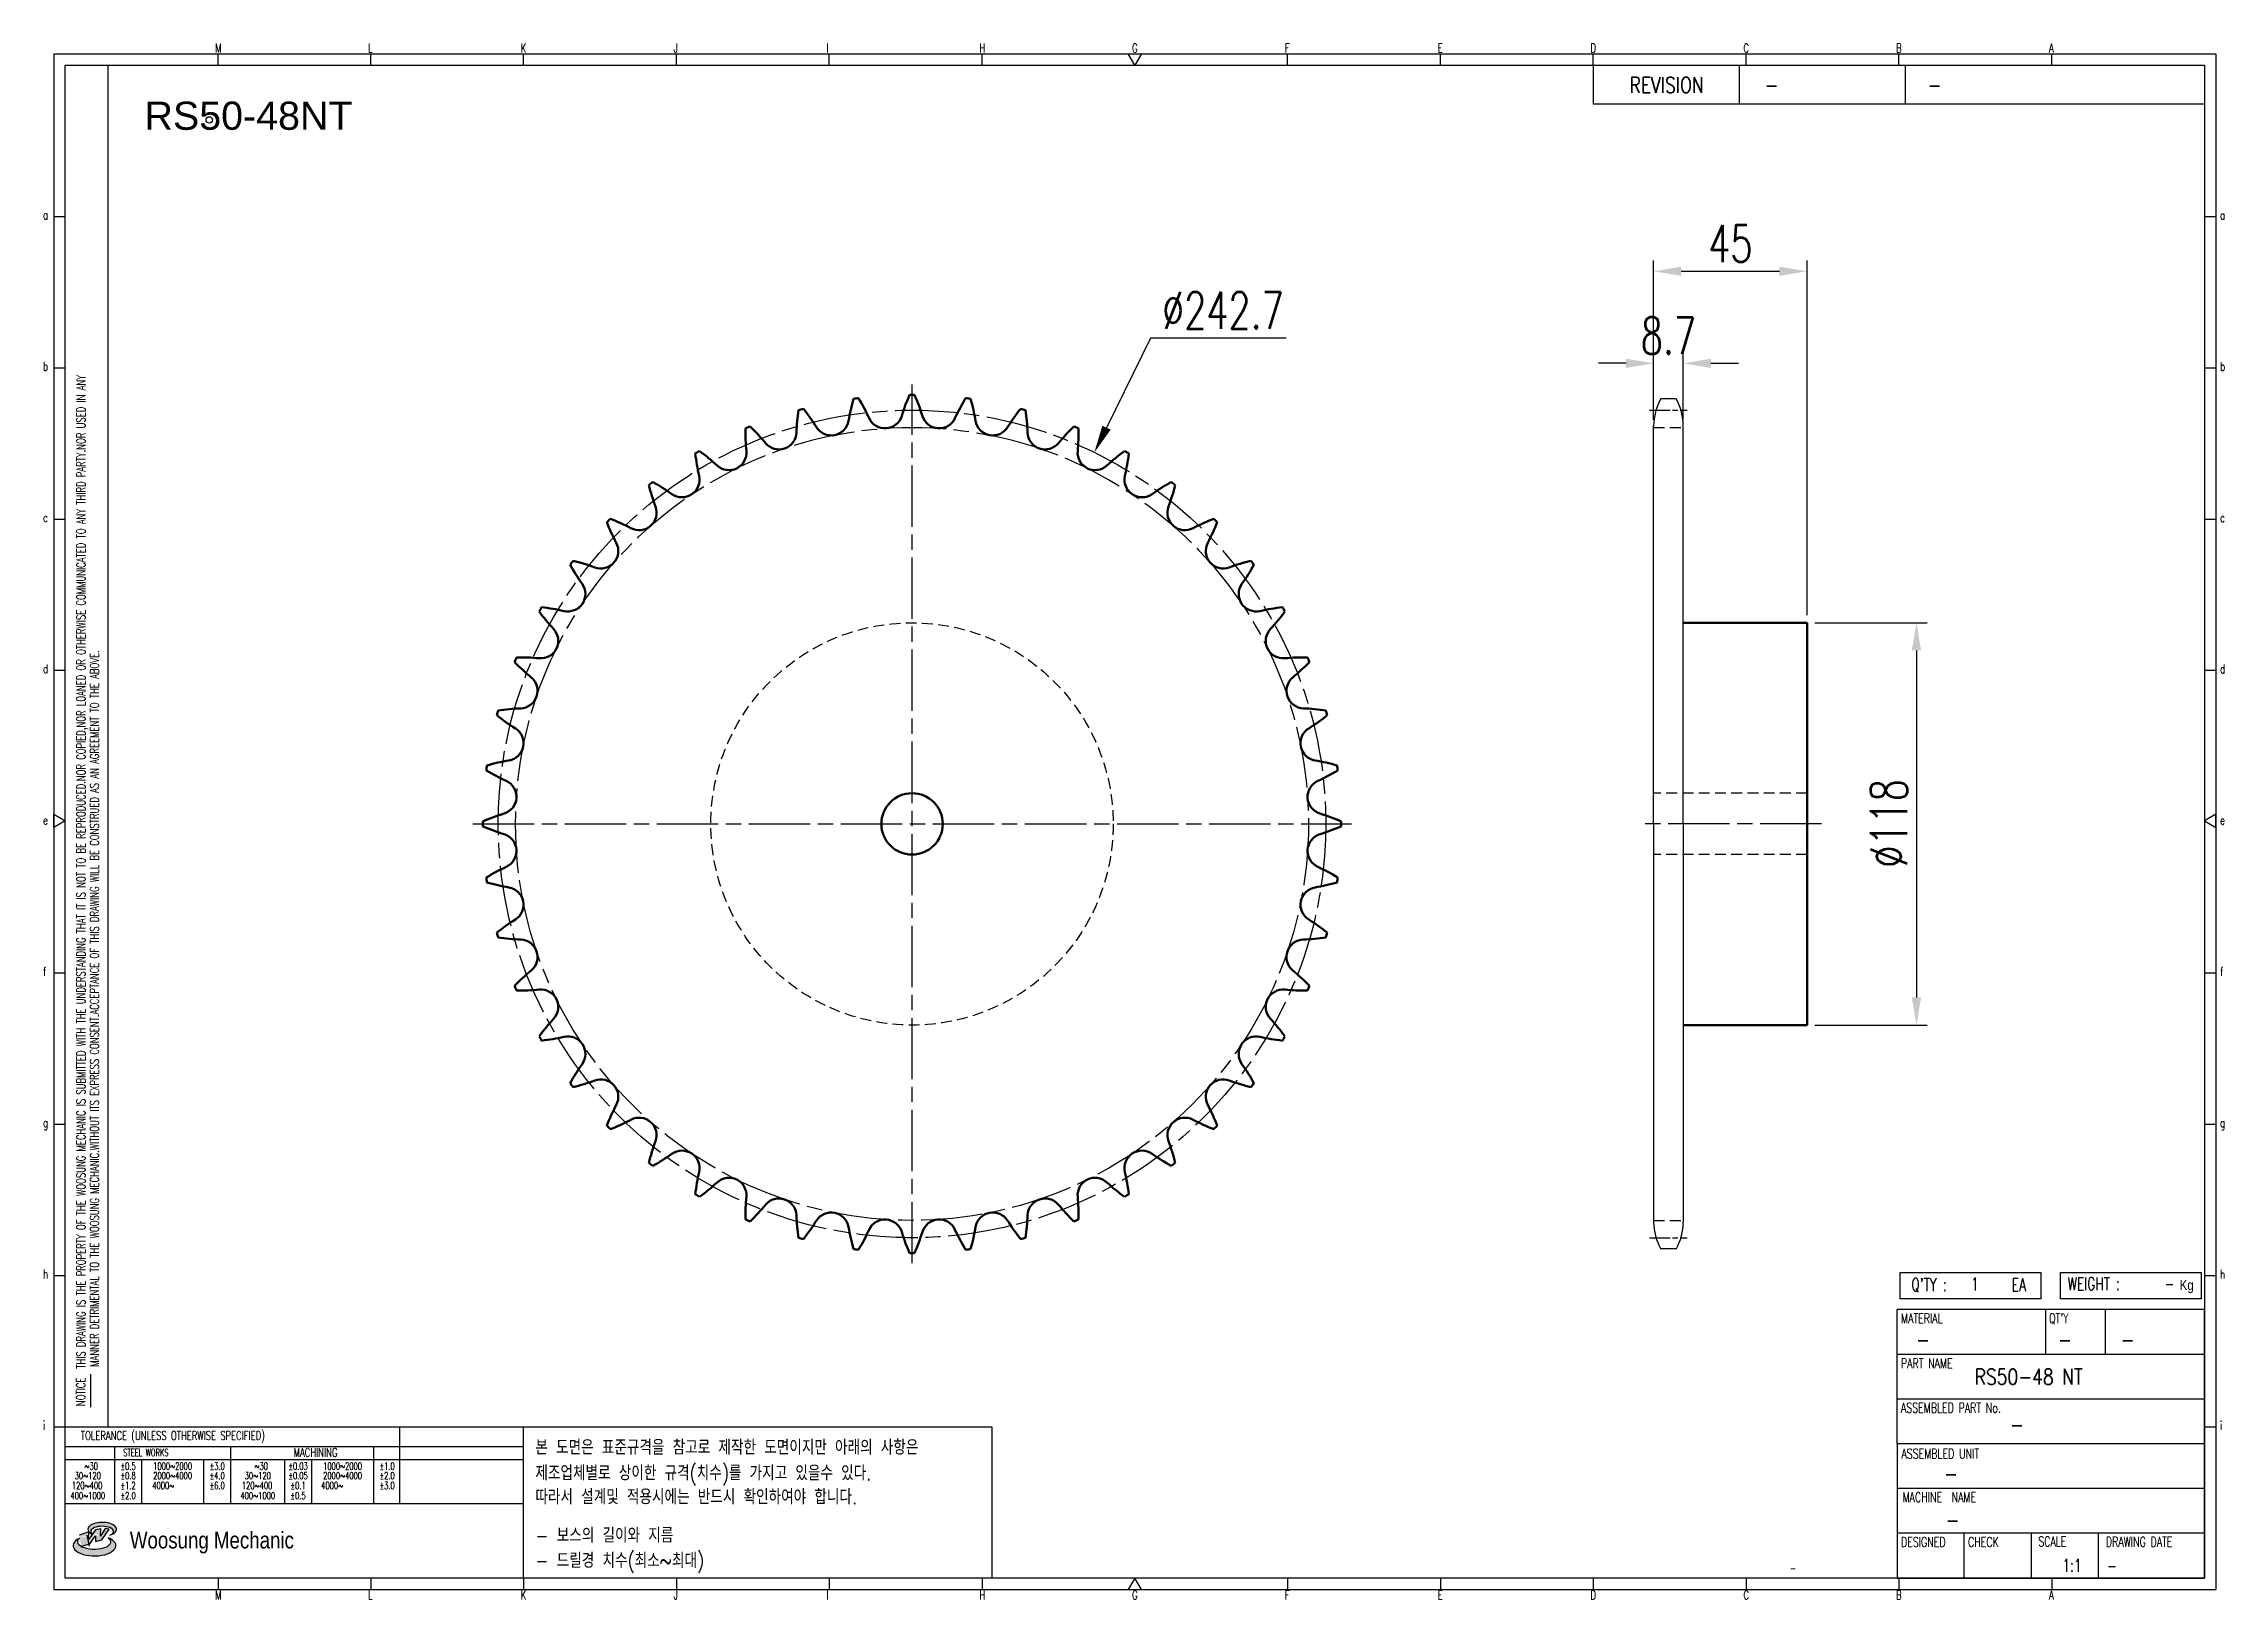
# Model space of a CAD drawing. Header units: millimetres. Extents: x 8306 to 8946, y 4749 to 5205.
import ezdxf
from ezdxf.enums import TextEntityAlignment as Align

# ---------------------------------------------------------------- set-up
doc = ezdxf.new("R2010")
doc.units = ezdxf.units.MM
for name, pattern in [('AM_ISO08W050', [18, 12, -1.5, 3, -1.5]), ('AM_ISO08W050x2', [9, 6, -0.75, 1.5, -0.75]), ('HIDDEN', [9.525, 6.35, -3.175])]:
    doc.linetypes.add(name, pattern=pattern)
for name, color, linetype, lineweight in [('22', 30, 'AM_ISO08W050', 25), ('23', 40, 'AM_ISO08W050', 25), ('AM_0N', 7, 'Continuous', 50), ('VIS', 7, 'Continuous', 50)]:
    doc.layers.add(name, color=color, linetype=linetype, lineweight=lineweight)
for name, color, linetype in [('HL', 2, 'HIDDEN'), ('S-DIM', 7, 'Continuous'), ('TITLE', 7, 'Continuous'), ('도면레이아웃', 7, 'Continuous')]:
    doc.layers.add(name, color=color, linetype=linetype)
doc.styles.add('HAN', font='ROMANS.shx', dxfattribs={"width": 0.7, "bigfont": 'whgtxt.shx'})
doc.styles.add('HKD_ST2', font='romans.shx', dxfattribs={"width": 0.7, "height": 4, "bigfont": '@extfont2.shx'})
doc.styles.add('HSG', font='SIMPLEX.shx', dxfattribs={"width": 0.7, "bigfont": 'HSG.shx'})
doc.styles.add('ROMANS', font='romans.shx', dxfattribs={"width": 0.7, "bigfont": 'whgtxt.shx'})
doc.styles.add('SLDTEXTSTYLE4', font='arial.ttf', dxfattribs={"width": 0.8})
doc.styles.get("Standard").update_dxf_attribs({"font": 'arial.ttf'})
doc.dimstyles.new('APP23', dxfattribs={"dimscale": 4.5, "dimtxt": 2.4, "dimasz": 1.8, "dimexe": 0.7, "dimexo": 0.5, "dimgap": 0.6, "dimtad": 1, "dimtoh": 1, "dimdec": 1, "dimrnd": 0.01, "dimzin": 9, "dimdsep": 46, "dimtxsty": 'HSG', "dimcen": 0, "dimclrd": 1, "dimclre": 1, "dimclrt": 256, "dimazin": 2, "dimtp": 1, "dimtm": 1, "dimtfac": 0.5, "dimtdec": 1, "dimtix": 1, "dimtofl": 0, "dimtmove": 0, "dimatfit": 3, "dimfxl": 0, "dimtvp": 1, "dimtolj": 2, "dimlwd": -1, "dimlwe": -1, "dimarcsym": 0})

# ---------------------------------------------------------------- blocks, each defined once
blk = doc.blocks.new('SUYWSHJH')
at = {"layer": '도면레이아웃'}
h = blk.add_hatch(color=10, dxfattribs=at)
h.paths.add_polyline_path([(1.544, 35.177), (1.554, 34.966), (1.779, 35.034), (2.054, 35.422), (1.908, 35.446), (1.728, 35.167), (1.741, 35.439), (1.547, 35.405), (1.292, 35.041), (1.295, 35.33), (0.943, 35.208), (1.03, 34.8), (1.336, 34.885)])
edge = h.paths.add_edge_path()
edge.add_ellipse((1.795, 35.421), major_axis=(-0.53, 0), ratio=0.487785, start_angle=122.36065, end_angle=403.39574)
edge.add_line((1.411, 35.244), (1.419, 35.261))
edge.add_ellipse((1.798, 35.344), major_axis=(-0.423, 0), ratio=0.444396, start_angle=131.58977, end_angle=386.19408, ccw=False)
edge = h.paths.add_edge_path()
edge.add_ellipse((1.512, 34.815), major_axis=(-0.793, 0), ratio=0.480113, start_angle=314.67633, end_angle=590.85213)
edge.add_ellipse((1.501, 34.958), major_axis=(-0.62, 0), ratio=0.43311, start_angle=331.7024, end_angle=574.42495, ccw=False)
for p, q in [((0, 90.118), (80.15, 90.118)), ((0, 90.118), (0, 33.191)), ((6.089, 89.693), (6.089, 90.118)), ((11.753, 89.693), (11.753, 90.118)), ((17.418, 89.693), (17.418, 90.118)), ((23.082, 89.693), (23.082, 90.118)), ((28.746, 89.693), (28.746, 90.118)), ((34.411, 89.693), (34.411, 90.118)), ((45.739, 89.693), (45.739, 90.118)), ((51.404, 89.693), (51.404, 90.118)), ((57.068, 89.693), (57.068, 90.118)), ((62.732, 89.693), (62.732, 90.118)), ((68.397, 89.693), (68.397, 90.118)), ((74.061, 89.693), (74.061, 90.118)), ((80.15, 90.118), (80.15, 33.191)), ((0, 84.085), (0.425, 84.085)), ((79.725, 84.085), (80.15, 84.085)), ((0, 78.478), (0.425, 78.478)), ((79.725, 78.478), (80.15, 78.478)), ((0, 72.87), (0.425, 72.87)), ((79.725, 72.87), (80.15, 72.87)), ((0, 67.262), (0.425, 67.262)), ((79.725, 67.262), (80.15, 67.262)), ((0, 56.047), (0.425, 56.047)), ((79.725, 56.047), (80.15, 56.047)), ((0, 50.439), (0.425, 50.439)), ((79.725, 50.439), (80.15, 50.439)), ((0, 44.832), (0.425, 44.832)), ((79.725, 44.832), (80.15, 44.832)), ((1.377, 39.947), (1.377, 41.174)), ((0, 39.224), (0.425, 39.224)), ((79.725, 39.224), (80.15, 39.224)), ((0, 33.191), (80.15, 33.191)), ((6.089, 33.616), (6.089, 33.191)), ((11.753, 33.616), (11.753, 33.191)), ((17.418, 33.616), (17.418, 33.191)), ((23.082, 33.616), (23.082, 33.191)), ((28.746, 33.616), (28.746, 33.191)), ((34.411, 33.616), (34.411, 33.191)), ((45.739, 33.616), (45.739, 33.191)), ((51.404, 33.616), (51.404, 33.191)), ((57.068, 33.616), (57.068, 33.191)), ((62.732, 33.616), (62.732, 33.191)), ((68.397, 33.616), (68.397, 33.191)), ((74.061, 33.616), (74.061, 33.191))]:
    blk.add_line(p, q)
at = {"color": 2}
for p, q in [((2.017, 39.224), (2.017, 89.693)), ((0.425, 39.224), (17.418, 39.224)), ((12.816, 39.224), (12.816, 36.382)), ((17.418, 33.616), (17.418, 39.224)), ((0.425, 38.487), (17.418, 38.487)), ((0.425, 38.012), (17.418, 38.012)), ((2.257, 38.487), (2.257, 36.382)), ((3.257, 38.012), (3.257, 36.382)), ((5.557, 38.012), (5.557, 36.382)), ((6.557, 38.5), (6.557, 36.382)), ((8.557, 38.012), (8.557, 36.382)), ((9.557, 38.026), (9.557, 36.382)), ((11.857, 38.487), (11.857, 36.382)), ((0.425, 36.382), (17.418, 36.382))]:
    blk.add_line(p, q, dxfattribs=at)
at = {"color": 6, "ltscale": 0.5}
for p, q in [((57.068, 89.693), (57.068, 88.246)), ((62.47, 89.693), (62.47, 88.246)), ((68.635, 89.693), (68.635, 88.246)), ((79.725, 88.246), (57.068, 88.246)), ((68.336, 38.59), (68.336, 43.563)), ((79.725, 43.563), (68.336, 43.563)), ((73.827, 43.563), (73.827, 41.905)), ((76.037, 43.563), (76.037, 41.905)), ((79.725, 38.59), (79.725, 43.563)), ((79.725, 41.905), (68.336, 41.905)), ((79.725, 40.248), (68.336, 40.248)), ((68.336, 38.59), (68.336, 33.616)), ((79.725, 38.59), (68.336, 38.59)), ((79.725, 33.616), (79.725, 38.59)), ((79.725, 36.932), (68.336, 36.932)), ((79.725, 35.274), (68.336, 35.274)), ((70.822, 33.616), (70.822, 35.274)), ((73.309, 33.616), (73.309, 35.274)), ((75.796, 33.616), (75.796, 35.274)), ((68.336, 33.616), (79.725, 33.616))]:
    blk.add_line(p, q, dxfattribs=at)
for points in [[(40.075, 89.693), (39.83, 90.118), (40.32, 90.118)], [(0.425, 89.693), (79.725, 89.693), (79.725, 33.616), (0.425, 33.616)], [(0.425, 61.679), (0, 61.433), (0, 61.924)], [(79.725, 61.679), (80.15, 61.433), (80.15, 61.924)], [(40.075, 33.616), (39.83, 33.191), (40.32, 33.191)]]:
    blk.add_lwpolyline(points, close=True)
at = {"layer": 'TITLE', "color": 20}
for p, q in [((68.449, 43.961), (68.449, 44.936)), ((68.449, 44.936), (73.654, 44.936)), ((73.654, 44.936), (73.654, 43.961)), ((74.39, 43.961), (74.39, 44.936)), ((74.39, 44.936), (79.595, 44.936)), ((79.595, 44.936), (79.595, 43.961)), ((73.654, 43.961), (68.449, 43.961)), ((79.595, 43.961), (74.39, 43.961))]:
    blk.add_line(p, q, dxfattribs=at)
at = {"layer": '도면레이아웃'}
for p, q in [((1.295, 35.33), (0.943, 35.208)), ((1.03, 34.8), (1.336, 34.885)), ((1.224, 35.208), (1.311, 34.8)), ((1.224, 35.208), (1.224, 35.208)), ((1.547, 35.405), (1.292, 35.041)), ((1.292, 35.041), (1.295, 35.33)), ((1.336, 34.885), (1.544, 35.177)), ((1.419, 35.261), (1.411, 35.244)), ((1.544, 35.177), (1.554, 34.966)), ((1.741, 35.439), (1.547, 35.405)), ((1.554, 34.966), (1.779, 35.034)), ((1.908, 35.446), (1.728, 35.167)), ((1.728, 35.167), (1.741, 35.439)), ((1.779, 35.034), (2.054, 35.422)), ((2.054, 35.422), (1.908, 35.446))]:
    blk.add_line(p, q, dxfattribs=at)
for centre, major_axis, ratio, start_param, end_param in [((1.795, 35.421), (-0.53, 0), 0.487785, 2.135596, 7.040584), ((1.512, 34.815), (-0.793, 0), 0.480113, 5.492138, 10.312315), ((1.501, 34.958), (-0.62, 0), 0.43311, 5.789299, 10.025607), ((1.798, 35.344), (-0.423, 0), 0.444396, 2.296675, 6.740358)]:
    blk.add_ellipse(centre, major_axis=major_axis, ratio=ratio, start_param=start_param, end_param=end_param, dxfattribs=at)
at = {"color": 4, "style": 'HKD_ST2', "width": 0.7}
for s, p in [('M', (5.988, 90.164)), ('L', (11.652, 90.164)), ('K', (17.316, 90.164)), ('J', (22.981, 90.164)), ('I', (28.645, 90.164)), ('H', (34.309, 90.164)), ('G', (39.974, 90.164)), ('F', (45.638, 90.164)), ('E', (51.302, 90.164)), ('D', (56.967, 90.164)), ('C', (62.631, 90.164)), ('B', (68.295, 90.164)), ('A', (73.96, 90.164)), ('a', (-0.395, 83.976)), ('a', (80.305, 83.97)), ('b', (-0.395, 78.368)), ('b', (80.305, 78.362)), ('c', (-0.395, 72.76)), ('c', (80.305, 72.754)), ('d', (-0.395, 67.153)), ('d', (80.305, 67.147)), ('e', (-0.395, 61.545)), ('e', (80.305, 61.539)), ('f', (-0.395, 55.937)), ('f', (80.305, 55.931)), ('g', (-0.395, 50.33)), ('g', (80.305, 50.324)), ('h', (-0.395, 44.722)), ('h', (80.305, 44.716)), ('i', (-0.395, 39.114)), ('i', (80.305, 39.108)), ('M', (5.988, 32.824)), ('L', (11.652, 32.824)), ('K', (17.316, 32.824)), ('J', (22.981, 32.824)), ('I', (28.645, 32.824)), ('H', (34.309, 32.824)), ('G', (39.974, 32.824)), ('F', (45.638, 32.824)), ('E', (51.302, 32.824)), ('D', (56.967, 32.824)), ('C', (62.631, 32.824)), ('B', (68.295, 32.824)), ('A', (73.96, 32.824))]:
    blk.add_text(s, height=0.326, dxfattribs=at).set_placement(p)
for s, height, style, width, p in [('REVISION', 0.5806, 'HAN', 0.8, (58.415, 88.664)), ('-', 0.581, 'HAN', 0.8, (63.426, 88.664)), ('-', 0.581, 'HAN', 0.8, (69.468, 88.664)), ("Q'TY : ", 0.4746, 'HKD_ST2', 0.7, (68.857, 44.253)), ('1', 0.475, 'HKD_ST2', 0.7, (71.071, 44.275)), ('EA', 0.4746, 'HKD_ST2', 0.7, (72.578, 44.253)), ('WEIGHT : ', 0.4746, 'HKD_ST2', 0.7, (74.65, 44.286)), ('-', 0.581, 'HAN', 0.8, (69.029, 42.157)), ('-', 0.581, 'HAN', 0.8, (74.289, 42.157)), ('-', 0.581, 'HAN', 0.8, (76.623, 42.157)), ('-', 0.581, 'HAN', 0.8, (72.515, 39.013)), ('-', 0.581, 'HAN', 0.8, (70.067, 37.189)), ('-', 0.581, 'HAN', 0.8, (70.126, 35.48)), ('1:1', 0.4746, 'HKD_ST2', 0.7, (74.458, 33.848)), ('-', 0.475, 'HKD_ST2', 0.7, (76.112, 33.837))]:
    blk.add_text(s, height=height, dxfattribs=dict(style=style, width=width)).set_placement(p)
at = {"color": 6, "style": 'HKD_ST2', "width": 0.7}
for s, p in [(' THIS DRAWING IS THE PROPERTY OF THE WOOSUNG MECHANIC IS SUBMITTED WITH THE UNDERSTANDING THAT IT IS NOT TO BE REPRODUCED.NOR COPIED,NOR LOANED OR OTHERWISE COMMUNICATED TO ANY THIRD PARTY.NOR USED IN ANY', (1.173, 41.217)), ('MANNER DETRIMENTAL TO THE WOOSUNG MECHANIC.WITHOUT ITS EXPRESS CONSENT.ACCEPTANCE OF THIS DRAWING WILL BE CONSTRUED AS AN AGREEMENT TO THE ABOVE.', (1.672, 41.447))]:
    blk.add_text(s, height=0.326266, rotation=90, dxfattribs=at).set_placement(p)
at = {"style": 'HKD_ST2', "width": 0.7}
blk.add_text('-', height=0.475, dxfattribs=at).set_placement((78.613, 44.286), align=Align.RIGHT)
at = {"color": 4, "style": 'HKD_ST2', "width": 0.7}
for s, height, p in [('MATERIAL', 0.3651, (68.474, 43.425)), ("QT'Y", 0.3651, (73.965, 43.425)), ('PART NAME', 0.3651, (68.474, 41.756)), ('ASSEMBLED PART No.', 0.36511, (68.474, 40.109)), ('ASSEMBLED UNIT', 0.36511, (68.49, 38.408)), ('MACHINE  NAME', 0.36511, (68.532, 36.794)), ('DESIGNED', 0.3651, (68.474, 35.136)), ('CHECK', 0.3651, (70.961, 35.136)), ('SCALE', 0.3651, (73.566, 35.153)), ('DRAWING DATE', 0.36511, (76.071, 35.141))]:
    blk.add_text(s, height=height, dxfattribs=at).set_placement(p, align=Align.TOP_LEFT)
at = {"style": 'HKD_ST2', "width": 0.7}
blk.add_text('NOTICE', height=0.3263, rotation=90, dxfattribs=at).set_placement((1.163, 39.988))
for s, height, style, width, p in [('TOLERANCE (UNLESS OTHERWISE SPECIFIED)', 0.32627, 'HKD_ST2', 0.7, (4.417, 38.896)), ('-', 0.326, 'ROMANS', 0.65, (64.469, 33.975))]:
    blk.add_text(s, height=height, dxfattribs=dict(style=style, width=width)).set_placement(p, align=Align.MIDDLE_CENTER)
at = {"color": 4, "style": 'HKD_ST2', "width": 0.7}
for s, height, p in [('STEEL WORKS', 0.26101, (3.416, 38.268)), ('MACHINING', 0.3263, (9.707, 38.27)), ('%%P0.5', 0.261, (2.757, 37.762)), ('%%P0.8', 0.261, (2.757, 37.411)), ('%%P3.0', 0.261, (6.057, 37.762)), ('%%P4.0', 0.261, (6.057, 37.411)), ('%%P0.03', 0.261, (9.057, 37.762)), ('%%P0.05', 0.261, (9.057, 37.411)), ('%%P1.0', 0.261, (12.357, 37.762)), ('%%P2.0', 0.261, (12.357, 37.411)), ('%%P1.2', 0.261, (2.757, 37.045)), ('%%P2.0', 0.261, (2.757, 36.67)), ('%%P6.0', 0.261, (6.057, 37.045)), ('%%P0.1', 0.261, (9.057, 37.045)), ('%%P0.5', 0.261, (9.057, 36.67)), ('%%P3.0', 0.261, (12.357, 37.045))]:
    blk.add_text(s, height=height, dxfattribs=at).set_placement(p, align=Align.MIDDLE)
for s, height, p in [('30%%126120', 0.261, (1.263, 37.411)), ('%%12630', 0.261, (1.389, 37.762)), ('2000%%1264000', 0.26101, (4.407, 37.411)), ('1000%%1262000', 0.26101, (4.407, 37.762)), ('30%%126120', 0.261, (7.563, 37.411)), ('%%12630', 0.261, (7.689, 37.762)), ('2000%%1264000', 0.26101, (10.707, 37.411)), ('1000%%1262000', 0.26101, (10.707, 37.762)), ('400%%1261000', 0.26101, (1.263, 36.67)), ('120%%126400', 0.26101, (1.237, 37.045)), ('4000%%126', 0.261, (4.061, 37.045)), ('400%%1261000', 0.26101, (7.563, 36.67)), ('120%%126400', 0.26101, (7.537, 37.045)), ('4000%%126', 0.261, (10.321, 37.045))]:
    blk.add_text(s, height=height, dxfattribs=at).set_placement(p, align=Align.MIDDLE_CENTER)
at = {"color": 1, "style": 'SLDTEXTSTYLE4', "width": 0.8}
blk.add_text('Woosung Mechanic', height=0.61957, dxfattribs=at).set_placement((2.822, 34.711))
at = {"layer": 'TITLE', "width": 0.8}
blk.add_text('Kg', height=0.3789, dxfattribs=at).set_placement((78.807, 44.286))
blk = doc.blocks.new('*D429')
at = {"layer": 'Defpoints', "color": 0, "transparency": 16777216}
for p in [(8787.41, 5111.39), (8778.71, 5092.57), (8787.41, 5092.57)]:
    blk.add_point(p, dxfattribs=at)
at = {"layer": 'S-DIM', "color": 1, "transparency": 16777216}
for p, q in [((8770.61, 5111.39), (8762.51, 5111.39)), ((8778.71, 5094.82), (8778.71, 5114.54)), ((8787.41, 5094.82), (8787.41, 5114.54)), ((8795.51, 5111.39), (8803.61, 5111.39))]:
    blk.add_line(p, q, dxfattribs=at)
for points in [[(8770.61, 5112.74), (8770.61, 5110.04), (8778.71, 5111.39)], [(8795.51, 5112.74), (8795.51, 5110.04), (8787.41, 5111.39)]]:
    blk.add_solid(points, dxfattribs=at)
at = {"layer": 'S-DIM', "transparency": 16777216, "insert": (8783.06, 5119.49), "char_height": 10.8, "attachment_point": 5, "style": 'HSG'}
blk.add_mtext('\\A2;8.7', dxfattribs=at)
blk = doc.blocks.new('*D430')
at = {"layer": 'Defpoints', "color": 0, "transparency": 16777216}
for p in [(8823.71, 5138.39), (8778.71, 5092.57), (8823.71, 5035.29)]:
    blk.add_point(p, dxfattribs=at)
at = {"layer": 'S-DIM', "color": 1, "transparency": 16777216}
for p, q in [((8778.71, 5094.82), (8778.71, 5141.54)), ((8786.81, 5138.39), (8815.61, 5138.39)), ((8823.71, 5037.54), (8823.71, 5141.54))]:
    blk.add_line(p, q, dxfattribs=at)
for points in [[(8786.81, 5139.74), (8786.81, 5137.04), (8778.71, 5138.39)], [(8815.61, 5139.74), (8815.61, 5137.04), (8823.71, 5138.39)]]:
    blk.add_solid(points, dxfattribs=at)
at = {"layer": 'S-DIM', "transparency": 16777216, "insert": (8801.21, 5146.49), "char_height": 10.8, "attachment_point": 5, "style": 'HSG'}
blk.add_mtext('\\A2;45', dxfattribs=at)
blk = doc.blocks.new('*D431')
at = {"layer": 'Defpoints', "color": 0, "transparency": 16777216}
for p in [(8823.71, 5035.29), (8823.71, 4917.29), (8855.79, 4917.29)]:
    blk.add_point(p, dxfattribs=at)
at = {"layer": 'S-DIM', "color": 1, "transparency": 16777216}
for p, q in [((8825.96, 5035.29), (8858.94, 5035.29)), ((8855.79, 5027.19), (8855.79, 4925.39)), ((8825.96, 4917.29), (8858.94, 4917.29))]:
    blk.add_line(p, q, dxfattribs=at)
for points in [[(8854.44, 5027.19), (8857.14, 5027.19), (8855.79, 5035.29)], [(8854.44, 4925.39), (8857.14, 4925.39), (8855.79, 4917.29)]]:
    blk.add_solid(points, dxfattribs=at)
at = {"layer": 'S-DIM', "transparency": 16777216, "insert": (8847.69, 4976.45), "char_height": 10.8, "attachment_point": 5, "rotation": 90, "style": 'HSG'}
blk.add_mtext('\\A2;%%c118', dxfattribs=at)
blk = doc.blocks.new('*D432')
at = {"layer": 'Defpoints', "color": 0, "transparency": 16777216}
for p in [(8614.66, 5085.24), (8507.72, 4867.34)]:
    blk.add_point(p, dxfattribs=at)
at = {"layer": 'S-DIM', "color": 1, "transparency": 16777216}
for p, q in [((8631.13, 5118.81), (8618.22, 5092.51)), ((8670.91, 5118.81), (8631.13, 5118.81))]:
    blk.add_line(p, q, dxfattribs=at)
blk.add_solid([(8617.01, 5093.11), (8619.44, 5091.92), (8614.66, 5085.24)], dxfattribs=at)
at = {"layer": 'S-DIM', "transparency": 16777216, "insert": (8652.37, 5126.91), "char_height": 10.8, "attachment_point": 5, "style": 'HSG'}
blk.add_mtext('\\A2;∅242.7', dxfattribs=at)

msp = doc.modelspace()

# ---------------------------------------------------------------- linework, layer by layer
for p, q in [((8785.28, 5100.96), (8780.84, 5100.96)), ((8778.71, 4976.29), (8778.71, 5093.03)), ((8787.41, 4976.29), (8787.41, 5093.03)), ((8778.71, 4976.29), (8778.71, 4859.55)), ((8787.41, 4976.29), (8787.41, 4859.55)), ((8785.28, 4851.62), (8780.84, 4851.62))]:
    msp.add_line(p, q)
at = {"color": 4}
msp.add_lwpolyline([(8447.26, 4799.5), (8584.63, 4799.5), (8584.63, 4755.12), (8447.26, 4755.12)], close=True, dxfattribs=at)
msp.add_circle((8355.06, 5182.76), 0.956)
for centre, start, end in [((8794.58, 5093.03), 150, 180), ((8771.54, 5093.03), 0, 30), ((8794.58, 4859.55), 180, 210), ((8771.54, 4859.55), 330, 0)]:
    msp.add_arc(centre, 15.87, start, end)
at = {"layer": '22', "linetype": 'AM_ISO08W050x2'}
for p, q in [((8777.53, 5097.65), (8788.59, 5097.65)), ((8777.53, 4854.93), (8788.59, 4854.93))]:
    msp.add_line(p, q, dxfattribs=at)
at = {"layer": '23', "color": 4, "linetype": 'AM_ISO08W050x2', "ltscale": 3}
for p, q in [((8561.19, 4847.43), (8561.19, 5105.16)), ((8432.32, 4976.29), (8690.05, 4976.29)), ((8827.93, 4976.29), (8775.68, 4976.29))]:
    msp.add_line(p, q, dxfattribs=at)
for radius in [121.36, 116.28]:
    msp.add_circle((8561.19, 4976.29), radius, dxfattribs=at)
at = {"layer": 'AM_0N'}
for centre, radius, start, end in [((8561.19, 4976.29), 125.87, 104.66538, 105.33462), ((8481.57, 5060.17), 60.96, 32.1875, 38.43005), ((8602.65, 5084.25), 60.96, 164.06995, 170.3125), ((8561.19, 4976.29), 125.87, 97.16538, 97.83462), ((8493.2, 5069.84), 60.96, 24.6875, 30.93005), ((8616.39, 5077.91), 60.96, 156.56995, 162.8125), ((8561.19, 4976.29), 125.87, 89.66538, 90.33462), ((8505.99, 5077.91), 60.96, 17.1875, 23.43005), ((8629.18, 5069.84), 60.96, 149.06995, 155.3125), ((8561.19, 4976.29), 125.87, 82.16538, 82.83462), ((8519.73, 5084.25), 60.96, 9.6875, 15.93005), ((8640.81, 5060.17), 60.96, 141.56995, 147.8125), ((8561.19, 4976.29), 125.87, 74.66538, 75.33462), ((8573.29, 5091.3), 60.96, 179.06995, 185.3125), ((8561.19, 4976.29), 125.87, 112.16538, 112.83462), ((8471.3, 5049.05), 60.96, 39.6875, 45.93005), ((8588.2, 5088.74), 60.96, 171.56995, 177.8125), ((8537.5, 5095.37), 5.13, 212.1875, 350.3125), ((8553.25, 5097.44), 5.13, 204.6875, 342.8125), ((8569.13, 5097.44), 5.13, 197.1875, 335.3125), ((8584.87, 5095.37), 5.13, 189.6875, 327.8125), ((8534.17, 5088.74), 60.96, 2.1875, 8.43005), ((8651.07, 5049.05), 60.96, 134.06995, 140.3125), ((8561.19, 4976.29), 125.87, 67.16538, 67.83462), ((8549.08, 5091.3), 60.96, 354.6875, 0.93005), ((8561.19, 4976.29), 125.87, 119.66538, 120.33462), ((8462.57, 5036.7), 60.96, 47.1875, 53.43005), ((8507.49, 5085.18), 5.13, 227.1875, 5.3125), ((8522.16, 5091.26), 5.13, 219.6875, 357.8125), ((8600.21, 5091.26), 5.13, 182.1875, 320.3125), ((8614.89, 5085.18), 5.13, 174.6875, 312.8125), ((8659.8, 5036.7), 60.96, 126.56995, 132.8125), ((8561.19, 4976.29), 125.87, 59.66538, 60.33462), ((8558.18, 5091.9), 60.96, 186.56995, 192.8125), ((8564.2, 5091.9), 60.96, 347.1875, 353.43005), ((8561.19, 4976.29), 125.87, 127.16538, 127.83462), ((8543.11, 5090.52), 60.96, 194.06995, 200.3125), ((8455.53, 5023.31), 60.96, 54.6875, 60.93005), ((8493.73, 5077.24), 5.13, 234.6875, 12.8125), ((8628.64, 5077.24), 5.13, 167.1875, 305.3125), ((8666.84, 5023.31), 60.96, 119.06995, 125.3125), ((8579.26, 5090.52), 60.96, 339.6875, 345.93005), ((8561.19, 4976.29), 125.87, 52.16538, 52.83462), ((8481.13, 5067.57), 5.13, 242.1875, 20.3125), ((8641.24, 5067.57), 5.13, 159.6875, 297.8125), ((8561.19, 4976.29), 125.87, 134.66538, 135.33462), ((8528.36, 5087.18), 60.96, 201.56995, 207.8125), ((8450.3, 5009.12), 60.96, 62.1875, 68.43005), ((8672.08, 5009.12), 60.96, 111.56995, 117.8125), ((8594.01, 5087.18), 60.96, 332.1875, 338.43005), ((8561.19, 4976.29), 125.87, 44.66538, 45.33462), ((8561.19, 4976.29), 125.87, 142.16538, 142.83462), ((8446.96, 4994.36), 60.96, 69.6875, 75.93005), ((8469.9, 5056.34), 5.13, 249.6875, 27.8125), ((8652.47, 5056.34), 5.13, 152.1875, 290.3125), ((8675.41, 4994.36), 60.96, 104.06995, 110.3125), ((8561.19, 4976.29), 125.87, 37.16538, 37.83462), ((8514.17, 5081.95), 60.96, 209.06995, 215.3125), ((8608.21, 5081.95), 60.96, 324.6875, 330.93005), ((8460.24, 5043.74), 5.13, 257.1875, 35.3125), ((8662.14, 5043.74), 5.13, 144.6875, 282.8125), ((8561.19, 4976.29), 125.87, 149.66538, 150.33462), ((8500.78, 5074.91), 60.96, 216.56995, 222.8125), ((8445.58, 4979.3), 60.96, 77.1875, 83.43005), ((8676.79, 4979.3), 60.96, 96.56995, 102.8125), ((8621.6, 5074.91), 60.96, 317.1875, 323.43005), ((8561.19, 4976.29), 125.87, 29.66538, 30.33462), ((8452.29, 5029.99), 5.13, 264.6875, 42.8125), ((8670.08, 5029.99), 5.13, 137.1875, 275.3125), ((8561.19, 4976.29), 125.87, 157.16538, 157.83462), ((8488.42, 5066.18), 60.96, 224.06995, 230.3125), ((8446.18, 4964.18), 60.96, 84.6875, 90.93005), ((8676.2, 4964.18), 60.96, 89.06995, 95.3125), ((8633.95, 5066.18), 60.96, 309.6875, 315.93005), ((8561.19, 4976.29), 125.87, 22.16538, 22.83462), ((8446.22, 5015.32), 5.13, 272.1875, 50.3125), ((8676.16, 5015.32), 5.13, 129.6875, 267.8125), ((8561.19, 4976.29), 125.87, 164.66538, 165.33462), ((8448.74, 4949.27), 60.96, 92.1875, 98.43005), ((8673.63, 4949.27), 60.96, 81.56995, 87.8125), ((8561.19, 4976.29), 125.87, 14.66538, 15.33462), ((8477.31, 5055.91), 60.96, 231.56995, 237.8125), ((8442.11, 4999.98), 5.13, 279.6875, 57.8125), ((8680.27, 4999.98), 5.13, 122.1875, 260.3125), ((8645.06, 5055.91), 60.96, 302.1875, 308.43005), ((8561.19, 4976.29), 125.87, 172.16538, 172.83462), ((8467.64, 5044.28), 60.96, 239.06995, 245.3125), ((8453.23, 4934.83), 60.96, 99.6875, 105.93005), ((8669.15, 4934.83), 60.96, 74.06995, 80.3125), ((8654.74, 5044.28), 60.96, 294.6875, 300.93005), ((8561.19, 4976.29), 125.87, 7.16538, 7.83462), ((8440.03, 4984.23), 5.13, 287.1875, 65.3125), ((8682.34, 4984.23), 5.13, 114.6875, 252.8125), ((8459.56, 4921.09), 60.96, 107.1875, 113.43005), ((8561.19, 4976.29), 125.87, 179.66538, 180.33462), ((8662.81, 4921.09), 60.96, 66.56995, 72.8125), ((8561.19, 4976.29), 125.87, 359.66538, 0.33462), ((8459.56, 5031.49), 60.96, 246.56995, 252.8125), ((8440.03, 4968.35), 5.13, 294.6875, 72.8125), ((8682.34, 4968.35), 5.13, 107.1875, 245.3125), ((8662.81, 5031.49), 60.96, 287.1875, 293.43005), ((8467.64, 4908.3), 60.96, 114.6875, 120.93005), ((8654.74, 4908.3), 60.96, 59.06995, 65.3125), ((8561.19, 4976.29), 125.87, 187.16538, 187.83462), ((8453.23, 5017.75), 60.96, 254.06995, 260.3125), ((8442.11, 4952.6), 5.13, 302.1875, 80.3125), ((8680.27, 4952.6), 5.13, 99.6875, 237.8125), ((8669.15, 5017.75), 60.96, 279.6875, 285.93005), ((8561.19, 4976.29), 125.87, 352.16538, 352.83462), ((8477.31, 4896.67), 60.96, 122.1875, 128.43005), ((8645.06, 4896.67), 60.96, 51.56995, 57.8125), ((8561.19, 4976.29), 125.87, 194.66538, 195.33462), ((8448.74, 5003.31), 60.96, 261.56995, 267.8125), ((8446.22, 4937.26), 5.13, 309.6875, 87.8125), ((8676.16, 4937.26), 5.13, 92.1875, 230.3125), ((8673.63, 5003.31), 60.96, 272.1875, 278.43005), ((8561.19, 4976.29), 125.87, 344.66538, 345.33462), ((8488.42, 4886.4), 60.96, 129.6875, 135.93005), ((8633.95, 4886.4), 60.96, 44.06995, 50.3125), ((8561.19, 4976.29), 125.87, 202.16538, 202.83462), ((8446.18, 4988.4), 60.96, 269.06995, 275.3125), ((8452.29, 4922.59), 5.13, 317.1875, 95.3125), ((8670.08, 4922.59), 5.13, 84.6875, 222.8125), ((8676.2, 4988.4), 60.96, 264.6875, 270.93005), ((8561.19, 4976.29), 125.87, 337.16538, 337.83462), ((8500.78, 4877.68), 60.96, 137.1875, 143.43005), ((8621.6, 4877.68), 60.96, 36.56995, 42.8125), ((8561.19, 4976.29), 125.87, 209.66538, 210.33462), ((8445.58, 4973.28), 60.96, 276.56995, 282.8125), ((8460.24, 4908.84), 5.13, 324.6875, 102.8125), ((8662.14, 4908.84), 5.13, 77.1875, 215.3125), ((8676.79, 4973.28), 60.96, 257.1875, 263.43005), ((8561.19, 4976.29), 125.87, 329.66538, 330.33462), ((8514.17, 4870.63), 60.96, 144.6875, 150.93005), ((8561.19, 4976.29), 125.87, 217.16538, 217.83462), ((8446.96, 4958.22), 60.96, 284.06995, 290.3125), ((8469.9, 4896.24), 5.13, 332.1875, 110.3125), ((8652.47, 4896.24), 5.13, 69.6875, 207.8125), ((8675.41, 4958.22), 60.96, 249.6875, 255.93005), ((8608.21, 4870.63), 60.96, 29.06995, 35.3125), ((8561.19, 4976.29), 125.87, 322.16538, 322.83462), ((8528.36, 4865.4), 60.96, 152.1875, 158.43005), ((8594.01, 4865.4), 60.96, 21.56995, 27.8125), ((8561.19, 4976.29), 125.87, 224.66538, 225.33462), ((8450.3, 4943.46), 60.96, 291.56995, 297.8125), ((8481.13, 4885.01), 5.13, 339.6875, 117.8125), ((8641.24, 4885.01), 5.13, 62.1875, 200.3125), ((8672.08, 4943.46), 60.96, 242.1875, 248.43005), ((8561.19, 4976.29), 125.87, 314.66538, 315.33462), ((8543.11, 4862.06), 60.96, 159.6875, 165.93005), ((8579.26, 4862.06), 60.96, 14.06995, 20.3125), ((8561.19, 4976.29), 125.87, 232.16538, 232.83462), ((8455.53, 4929.27), 60.96, 299.06995, 305.3125), ((8493.73, 4875.34), 5.13, 347.1875, 125.3125), ((8558.18, 4860.68), 60.96, 167.1875, 173.43005), ((8628.64, 4875.34), 5.13, 54.6875, 192.8125), ((8564.2, 4860.68), 60.96, 6.56995, 12.8125), ((8666.84, 4929.27), 60.96, 234.6875, 240.93005), ((8561.19, 4976.29), 125.87, 307.16538, 307.83462), ((8462.57, 4915.88), 60.96, 306.56995, 312.8125), ((8507.49, 4867.4), 5.13, 354.6875, 132.8125), ((8614.89, 4867.4), 5.13, 47.1875, 185.3125), ((8659.8, 4915.88), 60.96, 227.1875, 233.43005), ((8561.19, 4976.29), 125.87, 239.66538, 240.33462), ((8573.29, 4861.28), 60.96, 174.6875, 180.93005), ((8471.3, 4903.53), 60.96, 314.06995, 320.3125), ((8522.16, 4861.32), 5.13, 2.1875, 140.3125), ((8588.2, 4863.84), 60.96, 182.1875, 188.43005), ((8537.5, 4857.21), 5.13, 9.6875, 147.8125), ((8584.87, 4857.21), 5.13, 32.1875, 170.3125), ((8534.17, 4863.84), 60.96, 351.56995, 357.8125), ((8600.21, 4861.32), 5.13, 39.6875, 177.8125), ((8651.07, 4903.53), 60.96, 219.6875, 225.93005), ((8549.08, 4861.28), 60.96, 359.06995, 5.3125), ((8561.19, 4976.29), 125.87, 299.66538, 300.33462), ((8561.19, 4976.29), 125.87, 247.16538, 247.83462), ((8481.57, 4892.42), 60.96, 321.56995, 327.8125), ((8602.65, 4868.33), 60.96, 189.6875, 195.93005), ((8493.2, 4882.74), 60.96, 329.06995, 335.3125), ((8553.25, 4855.14), 5.13, 17.1875, 155.3125), ((8616.39, 4874.67), 60.96, 197.1875, 203.43005), ((8505.99, 4874.67), 60.96, 336.56995, 342.8125), ((8569.13, 4855.14), 5.13, 24.6875, 162.8125), ((8629.18, 4882.74), 60.96, 204.6875, 210.93005), ((8519.73, 4868.33), 60.96, 344.06995, 350.3125), ((8640.81, 4892.42), 60.96, 212.1875, 218.43005), ((8561.19, 4976.29), 125.87, 292.16538, 292.83462), ((8561.19, 4976.29), 125.87, 254.66538, 255.33462), ((8561.19, 4976.29), 125.87, 262.16538, 262.83462), ((8561.19, 4976.29), 125.87, 269.66538, 270.33462), ((8561.19, 4976.29), 125.87, 277.16538, 277.83462), ((8561.19, 4976.29), 125.87, 284.66538, 285.33462)]:
    msp.add_arc(centre, radius, start, end, dxfattribs=at)
at = {"layer": 'HL', "ltscale": 0.5}
for p, q in [((8778.71, 5092.57), (8787.41, 5092.57)), ((8823.71, 4985.29), (8778.71, 4985.29)), ((8823.71, 4967.29), (8778.71, 4967.29)), ((8778.71, 4860.01), (8787.41, 4860.01))]:
    msp.add_line(p, q, dxfattribs=at)
msp.add_circle((8561.19, 4976.29), 59, dxfattribs=at)
at = {"layer": 'VIS'}
for p, q in [((8823.71, 5035.29), (8787.41, 5035.29)), ((8823.71, 5035.29), (8823.71, 4917.29)), ((8823.71, 4917.29), (8787.41, 4917.29))]:
    msp.add_line(p, q, dxfattribs=at)
msp.add_circle((8561.19, 4976.29), 9, dxfattribs=at)

# ---------------------------------------------------------------- block references
at = {"xscale": 7.912832261389859, "yscale": 7.912832261389859, "zscale": 7.912832261389859}
msp.add_blockref('SUYWSHJH', (8309.44, 4489.12), dxfattribs=at)

# ---------------------------------------------------------------- texts
at = {"color": 2}
msp.add_text('RS50-48NT', height=8.268, dxfattribs=at).set_placement((8336.08, 5179.88))
at = {"style": 'HAN', "width": 0.8}
msp.add_text('RS50-48 NT', height=4.594, dxfattribs=at).set_placement((8872.89, 4811.85))
at = {"color": 4, "style": 'HAN', "width": 0.8}
for s, p in [('본 도면은 표준규격을 참고로 제작한 도면이지만 아래의 사항은', (8450.71, 4791.28)), ('제조업체별로 상이한 규격(치수)를 가지고 있을수 있다.', (8450.71, 4783.75)), ('따라서 설계및 적용시에는 반드시 확인하여야 합니다.', (8450.71, 4776.75)), ('- 보스의 길이와 지름', (8450.71, 4765.48)), ('- 드릴경 치수(최소~최대)', (8450.71, 4758.08))]:
    msp.add_text(s, height=4.347, dxfattribs=at).set_placement(p)

# ---------------------------------------------------------------- dimensions: what is measured, and where the dimension line sits
at = {"layer": 'S-DIM'}
dim = msp.add_linear_dim(base=(8823.71, 5138.39), p1=(8778.71, 5092.57), p2=(8823.71, 5035.29), dimstyle='APP23', dxfattribs=at)
dim.commit()
dim.dimension.update_dxf_attribs({"geometry": '*D430', "text_midpoint": (8801.21, 5146.49)})
dim = msp.add_diameter_dim_2p(p1=(8507.72, 4867.34), p2=(8614.66, 5085.24), dimstyle='APP23', dxfattribs=at)
dim.commit()
dim.dimension.update_dxf_attribs({"geometry": '*D432', "text_midpoint": (8652.37, 5118.81), "dimtype": 163})
dim = msp.add_linear_dim(base=(8787.41, 5111.39), p1=(8778.71, 5092.57), p2=(8787.41, 5092.57), dimstyle='APP23', dxfattribs=at)
dim.commit()
dim.dimension.update_dxf_attribs({"geometry": '*D429', "text_midpoint": (8783.06, 5111.39), "dimtype": 160})
dim = msp.add_linear_dim(base=(8855.79, 4917.29), p1=(8823.71, 5035.29), p2=(8823.71, 4917.29), angle=90, text='%%c<>', dimstyle='APP23', dxfattribs=at)
dim.commit()
dim.dimension.update_dxf_attribs({"geometry": '*D431', "text_midpoint": (8855.79, 4976.45), "dimtype": 160})

doc.saveas('drawing.dxf')
